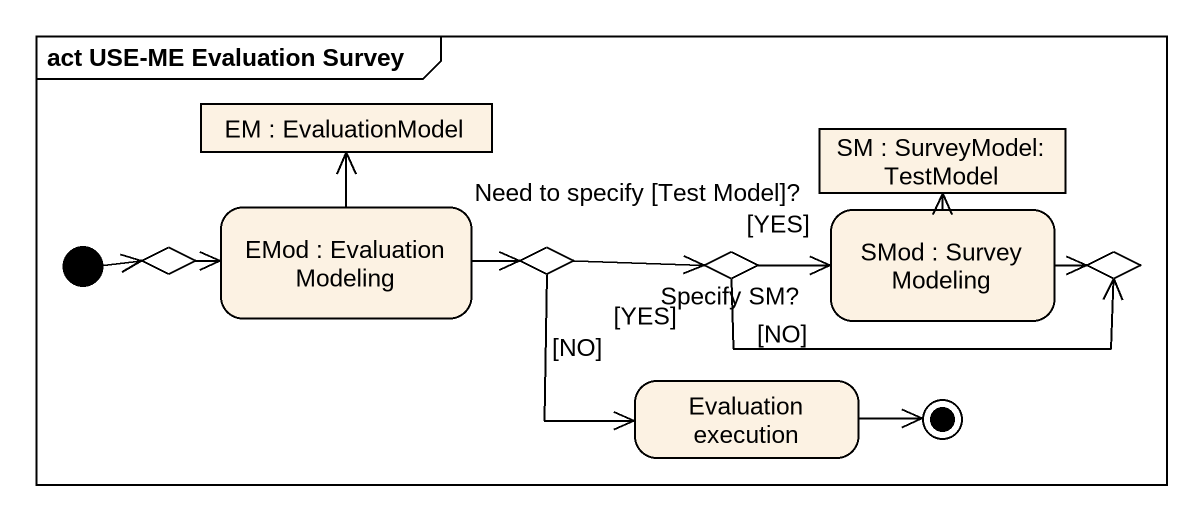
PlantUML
@startuml
mainframe act USE-ME Evaluation Survey
hide empty description
state "EM : EvaluationModel" as EM <<object>>
state "SM : SurveyModel: TestModel" as SM <<object>>
state choice1 <<choice>>
state "EMod : Evaluation Modeling" as EMod
state "Need to specify [Test Model]?" as Need_to_specify_Test_Model <<choice>>
state "Specify SM?" as Specify_SM <<choice>>
state "SMod : Survey Modeling" as SMod
state choice2 <<choice>>
state "Evaluation execution" as Evaluation_execution
[*] -right-> choice1
choice1 -right-> EMod
EMod -up-> EM
EMod -right-> Need_to_specify_Test_Model
Need_to_specify_Test_Model -right-> Specify_SM : [YES]
Need_to_specify_Test_Model --> Evaluation_execution : [NO]
Specify_SM -right-> SMod : [YES]
Specify_SM -right-> choice2 : [NO]
SMod -up-> SM
SMod -right-> choice2
Evaluation_execution -right-> [*]
@enduml
